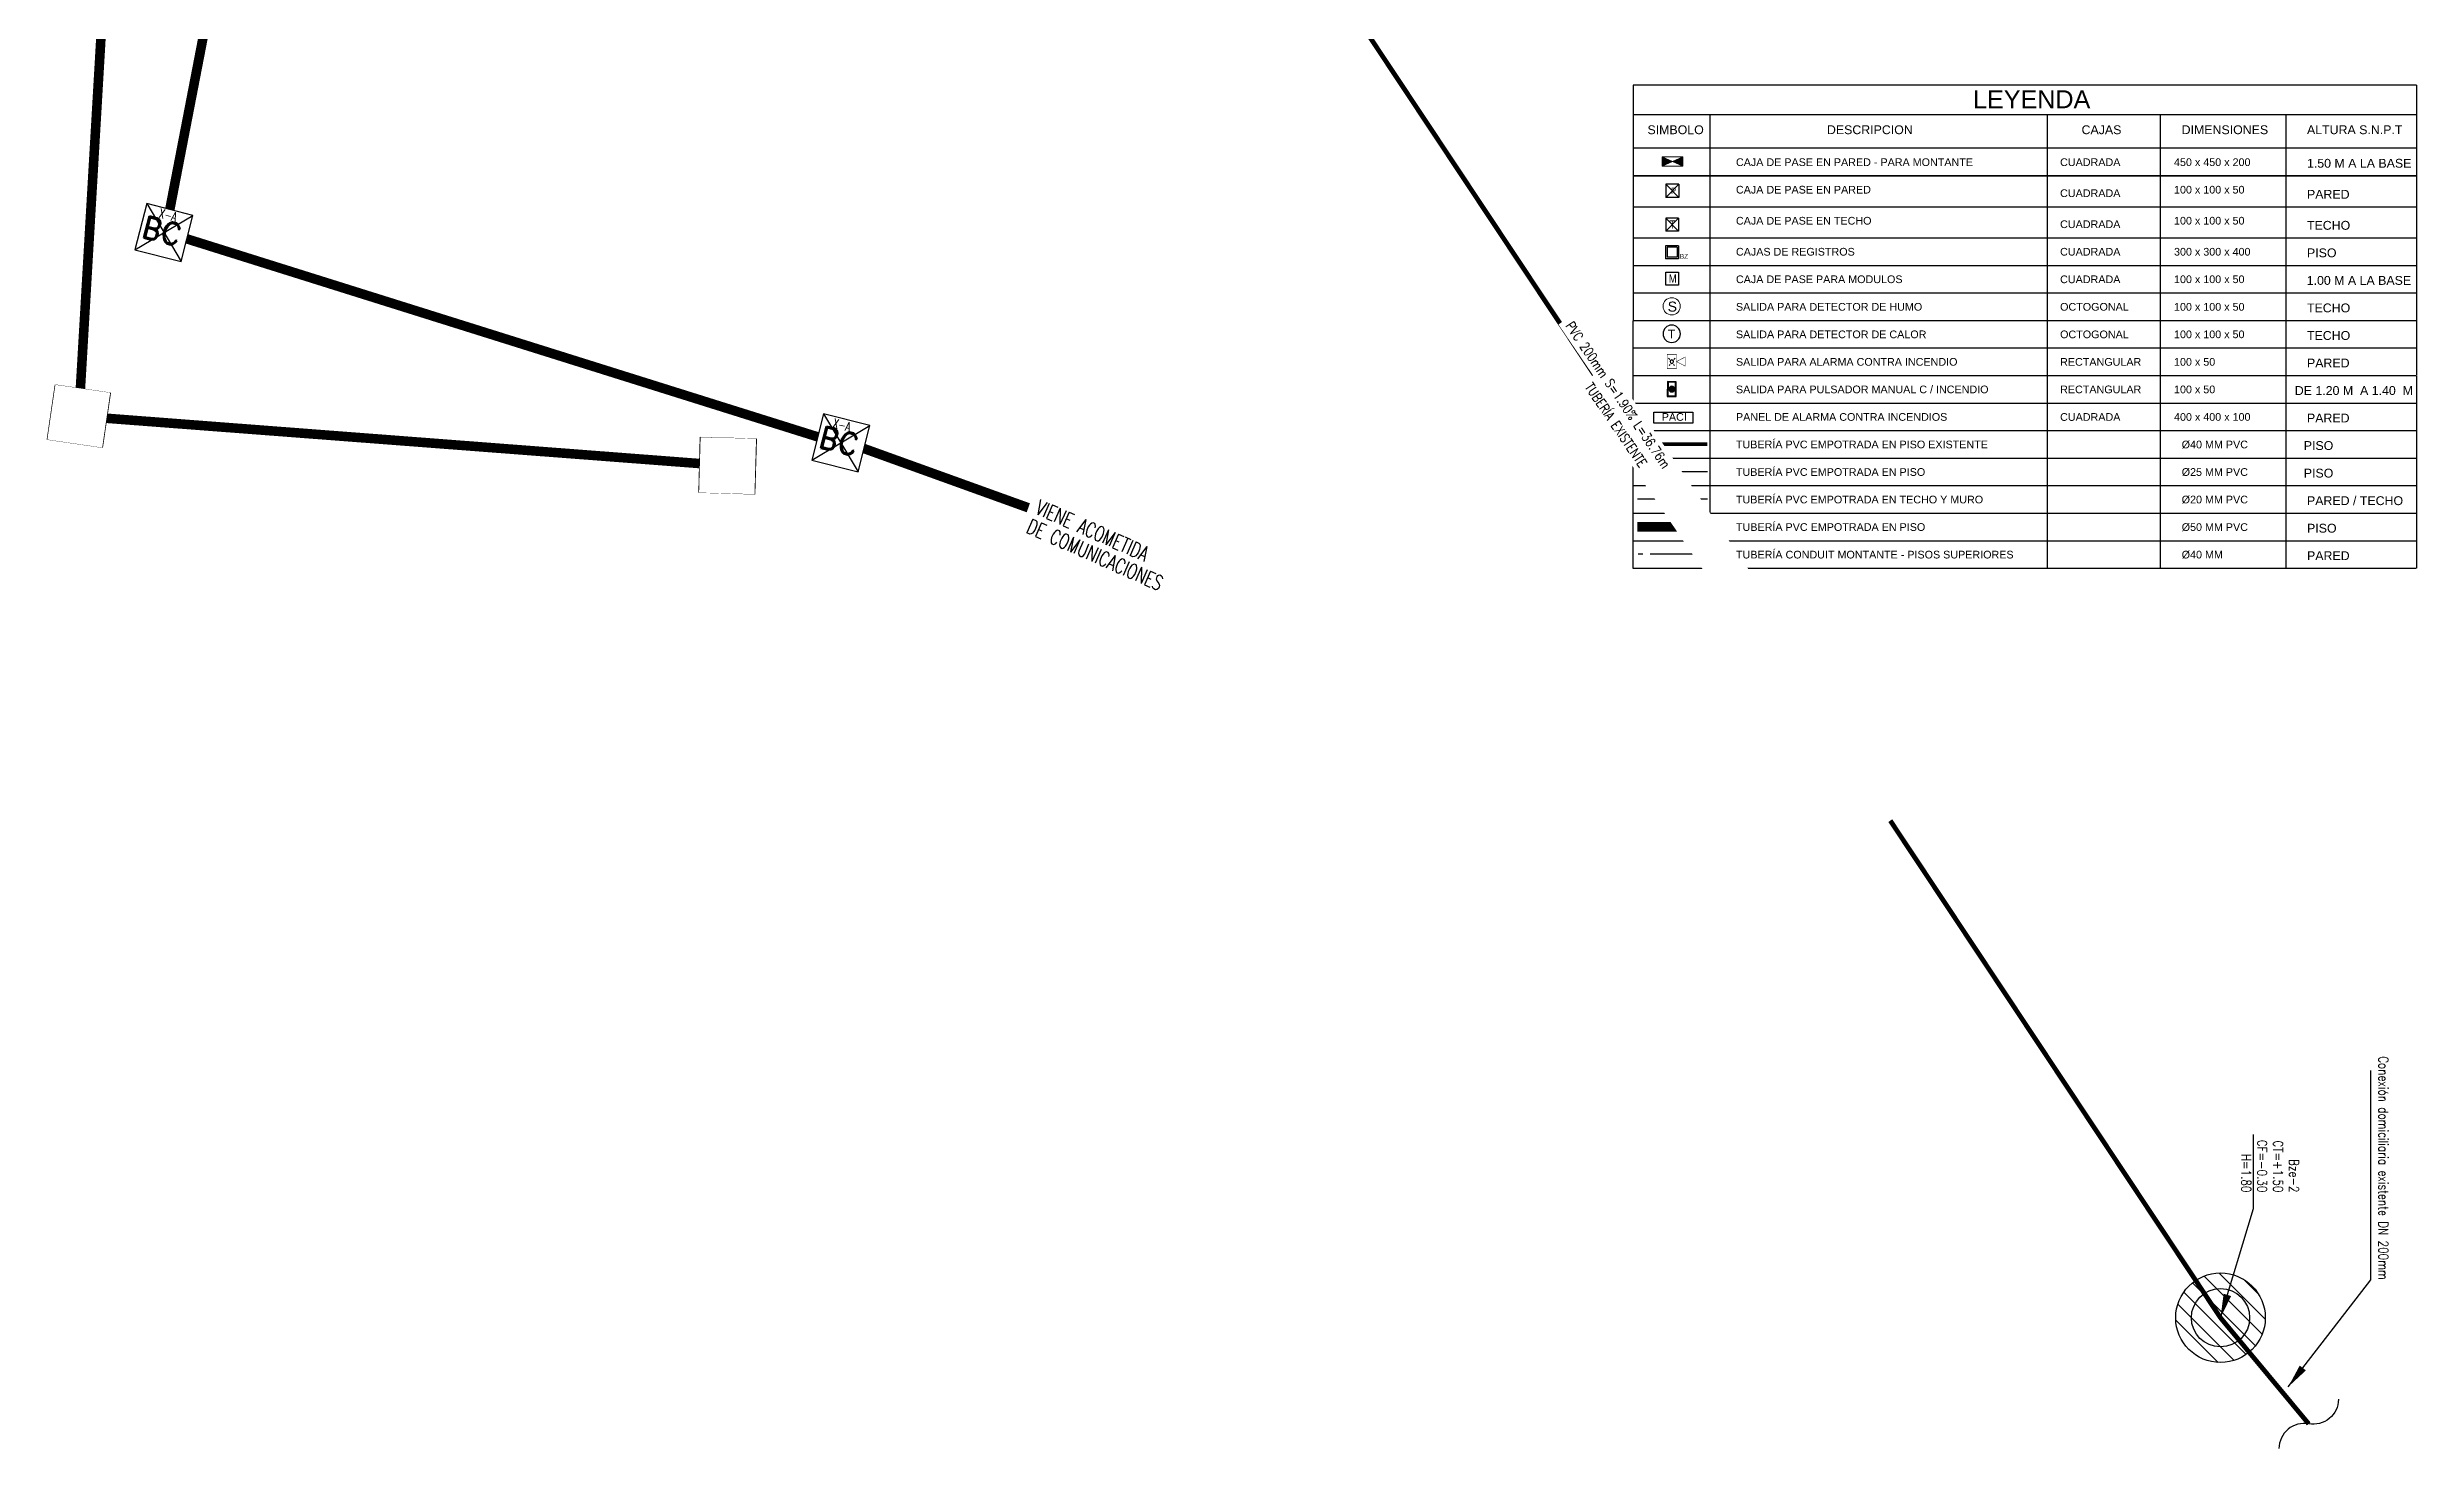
# Model space of a CAD drawing. Header units: inches. Extents: x 0 to 766, y -245 to 236.
# Drawn here: x 716.46 to 766.05, y 47.35 to 76.68 of the extents above; entities that cross this region are included whole.
import ezdxf
from ezdxf.enums import TextEntityAlignment as Align

# ---------------------------------------------------------------- set-up
doc = ezdxf.new("R2010")
doc.units = ezdxf.units.IN
doc.header["$MEASUREMENT"] = 0
doc.set_wipeout_variables(frame=1)
for name, pattern in [('ACAD_ISO04W100', [30, 24, -3, 0, -3]), ('DASHDOT', [1, 0.5, -0.25, 0, -0.25]), ('HIDDEN', [0.375, 0.25, -0.125]), ('TC_P10$0$HIDDEN', [0.375, 0.25, -0.125]), ('TG_P1$0$DASHDOT', [1, 0.5, -0.25, 0, -0.25])]:
    doc.linetypes.add(name, pattern=pattern)
doc.layers.get('DEFPOINTS').update_dxf_attribs({"color": 251, "lineweight": 9})
for name, color, linetype, lineweight in [('000 SOS 911 EQUIPOS', 5, 'Continuous', 25), ('000 SOS 911 IE-Alarmas Contra Incendio', 100, 'CONTRA_FUEGO', 25), ('000 SOS 911 Membrete', 255, 'Continuous', 18), ('000 SOS 911 TEXTOS ACI', 7, 'Continuous', 9), ('A_Texto', 3, 'Continuous', 25), ('MQ.RECORRIDO DUCTO COMUN.', 30, 'HIDDEN', 40), ('MQ.TEXTOS GENERALES', 251, 'Continuous', 9)]:
    doc.layers.add(name, color=color, linetype=linetype, lineweight=lineweight)
for name, color, linetype in [('ARQ 04.09.19', 8, 'Continuous'), ('Xref_Red Eléctrica Proyectada$0$Red Eléctrica', 3, 'Continuous'), ('Xref_Redes Externas de desagüe$0$Ref-Red de Alc$0$X-DIM', 40, 'Continuous'), ('Xref_Redes Externas de desagüe$0$SA-SW-BZ-EX', 2, 'Continuous'), ('Xref_Redes Externas de desagüe$0$SA-SW-PIPE-EX', 2, 'Continuous')]:
    doc.layers.add(name, color=color, linetype=linetype)
doc.styles.add('ESC-50', font='romans.shx', dxfattribs={"width": 0.9, "height": 0.1})
doc.styles.add('Estilo_Generado_3', font='swiss.ttf')
doc.styles.add('MtXpl_Arial_Narrow', font='ARIALN.TTF')
doc.styles.add('ROMAND', font='romand.shx', dxfattribs={"width": 0.8})
doc.styles.add('ROMANS', font='romans.shx', dxfattribs={"width": 0.8})
doc.styles.get("Standard").update_dxf_attribs({"font": 'arial.ttf'})
doc.styles.add('Xref_Redes Externas de desagüe$0$Ref-Red de Alc$0$GMI-texto', font='ROMANS', dxfattribs={"width": 0.75})
doc.styles.add('Xref_Redes Externas de desagüe$0$ROMANS', font='romans.shx', dxfattribs={"width": 0.8})
doc.linetypes.add('CONTRA_FUEGO', pattern='A,0.9,-0.15,["ACI",Standard,S=0.08,R=0,X=-0.08,Y=-0.03],-0.2', length=1.25)
doc.linetypes.add('Fire-50-Wall', pattern='A,0.5,-0.075,["I",ESC-50,S=1,R=0,X=-0.03,Y=-0.05],-0.05', length=0.625)
doc.dimstyles.new('Xref_Redes Externas de desagüe$0$Ref-Red de Alc$0$GMI-Dim Style-Arch SC', dxfattribs={"dimscale": 0, "dimtxt": 2.5, "dimasz": 2.5, "dimexe": 1.5, "dimexo": 1, "dimgap": 1.25, "dimtad": 1, "dimtih": 1, "dimtoh": 1, "dimzin": 1, "dimdsep": 46, "dimtxsty": 'Xref_Redes Externas de desagüe$0$Ref-Red de Alc$0$GMI-texto', "dimcen": 0.09, "dimclrd": 256, "dimclre": 256, "dimclrt": 7, "dimazin": 0, "dimtfac": 1, "dimtix": 1, "dimtmove": 0, "dimatfit": 3, "dimfxl": 1, "dimtolj": 1, "dimarcsym": 0})

# ---------------------------------------------------------------- blocks, each defined once
blk = doc.blocks.new('Xref_Red Eléctrica Proyectada')
at = {"layer": 'Xref_Red Eléctrica Proyectada$0$Red Eléctrica', "const_width": 0.2, "elevation": 0.778}
blk.add_lwpolyline([(227154.77, 8188099.606), (227151.091, 8188086.738), (227150.445, 8188075.692), (227164.023, 8188074.655)], dxfattribs=at)
at = {"layer": 'Xref_Red Eléctrica Proyectada$0$Red Eléctrica'}
for points in [[(227149.955, 8188076.349), (227151.102, 8188076.182), (227150.935, 8188075.034), (227149.787, 8188075.202)], [(227164.619, 8188075.219), (227164.587, 8188074.059), (227163.427, 8188074.091), (227163.459, 8188075.251)]]:
    blk.add_lwpolyline(points, close=True, dxfattribs=at)
for points in [[(227149.955, 8188076.349), (227151.102, 8188076.182), (227150.935, 8188075.034), (227149.787, 8188075.202)], [(227163.459, 8188075.251), (227164.619, 8188075.219), (227164.587, 8188074.059), (227163.427, 8188074.091)]]:
    blk.add_wipeout(points).dxf.layer = 'Xref_Red Eléctrica Proyectada$0$Red Eléctrica'
blk = doc.blocks.new('SOS 911 Caja de Pase en Techo')
at = {"layer": '000 SOS 911 IE-Alarmas Contra Incendio', "color": 100, "linetype": 'Continuous'}
for p, q in [((0.205, 0.205), (-0.205, 0.205)), ((-0.205, -0.205), (0.205, 0.205)), ((0.205, -0.205), (-0.205, 0.205)), ((0.205, 0.205), (-0.205, 0.205)), ((-0.205, 0.205), (-0.205, -0.205)), ((0.205, 0.205), (0.205, -0.205)), ((0.205, -0.205), (-0.205, -0.205)), ((0.205, -0.205), (-0.205, -0.205))]:
    blk.add_line(p, q, dxfattribs=at)
at = {"layer": '000 SOS 911 IE-Alarmas Contra Incendio', "color": 7, "linetype": 'Continuous', "insert": (-0.085, 0.135), "char_height": 0.26223, "attachment_point": 1}
blk.add_mtext_dynamic_manual_height_columns('{\\fArial Narrow|b0|i0|c0|p34;\\C171;T}', width=0.1873, gutter_width=1, heights=[0], dxfattribs=at)
blk = doc.blocks.new('SOS 911 Caja de Pase en Pared')
at = {"layer": '000 SOS 911 IE-Alarmas Contra Incendio', "color": 100}
for p, q in [((0.209, 0.209), (-0.209, 0.209)), ((-0.209, -0.209), (0.209, 0.209)), ((0.209, -0.209), (-0.209, 0.209)), ((-0.209, 0.209), (-0.209, -0.209)), ((0.209, 0.209), (0.209, -0.209)), ((0.209, -0.209), (-0.209, -0.209))]:
    blk.add_line(p, q, dxfattribs=at)
at = {"layer": '000 SOS 911 IE-Alarmas Contra Incendio', "color": 7, "insert": (-0.046, 0.103), "char_height": 0.20068, "attachment_point": 1}
blk.add_mtext_dynamic_manual_height_columns('{\\fArial Narrow|b0|i0|c0|p34;\\C171;P}', width=0.31885, gutter_width=1, heights=[0], dxfattribs=at)
blk = doc.blocks.new('SOS 911 Detector de Humo')
at = {"layer": '000 SOS 911 EQUIPOS', "lineweight": 13}
blk.add_circle((0, 0), 0.139, dxfattribs=at)
at = {"layer": '000 SOS 911 EQUIPOS', "lineweight": 25, "insert": (-0.065, 0.076), "char_height": 0.162, "attachment_point": 1}
blk.add_mtext_dynamic_manual_height_columns('S', width=0.00146, gutter_width=0.809, heights=[0], dxfattribs=at)
blk = doc.blocks.new('020')
at = {"layer": '000 SOS 911 IE-Alarmas Contra Incendio', "linetype": 'ByBlock'}
blk.add_lwpolyline([(2591.692, 665.476), (2592.028, 665.476), (2592.028, 665.139), (2591.692, 665.139)], close=True, dxfattribs=at)
at = {"layer": '000 SOS 911 IE-Alarmas Contra Incendio', "color": 7, "linetype": 'Continuous', "insert": (2591.773, 665.419), "char_height": 0.21515, "attachment_point": 1}
blk.add_mtext_dynamic_manual_height_columns('{\\fArial Narrow|b0|i0|c0|p34;\\C171;M}', width=0.1873, gutter_width=1, heights=[0], dxfattribs=at)
blk = doc.blocks.new('500')
at = {"layer": '000 SOS 911 IE-Alarmas Contra Incendio', "linetype": 'Continuous', "lineweight": 13}
h = blk.add_hatch(color=256, dxfattribs=at)
h.dxf.hatch_style = 1
h.paths.add_polyline_path([(2664.467, 1236.319), (2664.301, 1236.394), (2664.301, 1236.244)])
h.paths.add_polyline_path([(2664.634, 1236.394), (2664.467, 1236.319), (2664.634, 1236.244)])
blk.add_lwpolyline([(2664.301, 1236.244), (2664.634, 1236.244), (2664.634, 1236.394), (2664.301, 1236.394)], close=True, dxfattribs=at)
for points in [[(2664.301, 1236.394), (2664.634, 1236.244)], [(2664.634, 1236.394), (2664.301, 1236.244)]]:
    blk.add_lwpolyline(points, dxfattribs=at)
blk = doc.blocks.new('01')
at = {"layer": '000 SOS 911 IE-Alarmas Contra Incendio', "color": 6, "linetype": 'Continuous'}
for p, q in [((763.415, -217.109), (762.974, -217.109)), ((762.974, -217.109), (762.974, -217.55)), ((763.415, -217.55), (762.974, -217.55)), ((763.365, -217.159), (763.024, -217.159)), ((763.024, -217.159), (763.024, -217.5)), ((763.365, -217.5), (763.024, -217.5)), ((763.365, -217.159), (763.365, -217.5)), ((763.415, -217.109), (763.415, -217.55))]:
    blk.add_line(p, q, dxfattribs=at)
at = {"layer": '000 SOS 911 IE-Alarmas Contra Incendio', "color": 6, "linetype": 'Continuous', "style": 'MtXpl_Arial_Narrow'}
blk.add_text('BZ', height=0.1634, dxfattribs=at).set_placement((763.455, -217.552))
blk = doc.blocks.new('000 DETECTOR DE TEMPERATURA')
at = {"layer": '000 SOS 911 EQUIPOS', "lineweight": 25}
blk.add_circle((2039.373, 1484.236), 0.162, dxfattribs=at)
at = {"layer": '000 SOS 911 EQUIPOS', "lineweight": 25, "insert": (2039.307, 1484.312), "char_height": 0.162, "attachment_point": 1}
blk.add_mtext_dynamic_manual_height_columns('T', width=0.00146, gutter_width=0.809, heights=[0], dxfattribs=at)
blk = doc.blocks.new('SOS 911 Sirena Con Luz Estroboscopica')
at = {"layer": '000 SOS 911 EQUIPOS', "color": 10, "linetype": 'Continuous'}
for p, q in [((0.09, -0.54), (0, -0.64)), ((0.04, -0.09), (0.12, -0.17)), ((0.43, -0.09), (0.36, -0.17)), ((0.39, -0.54), (0.48, -0.64))]:
    blk.add_line(p, q, dxfattribs=at)
at = {"layer": '000 SOS 911 EQUIPOS', "color": 10, "linetype": 'Continuous', "const_width": 0.0375}
blk.add_lwpolyline([(-0.11, 0.14), (0.59, 0.14), (0.59, -0.93), (-0.11, -0.93)], close=True, dxfattribs=at)
blk.add_lwpolyline([(0.59, -0.39), (1.23, -0.06), (1.23, -0.73), (0.59, -0.39)], dxfattribs=at)
at = {"layer": '000 SOS 911 EQUIPOS', "color": 10, "linetype": 'Continuous'}
blk.add_circle((0.24, -0.39), 0.134, dxfattribs=at)
blk = doc.blocks.new('SOS 911 Estacion Manual')
at = {"layer": '000 SOS 911 EQUIPOS', "linetype": 'Continuous'}
h = blk.add_hatch(color=10, dxfattribs=at)
h.dxf.hatch_style = 1
h.paths.add_polyline_path([(-0.066, 0), (-0.404, 0), (-0.404, -0.566), (-0.066, -0.566)])
h.paths.add_polyline_path([(-0.091, -0.025), (-0.091, -0.541), (-0.379, -0.541), (-0.379, -0.025)], flags=16)
h.paths.add_polyline_path([(-0.127, -0.283, -1), (-0.344, -0.283, -1)], flags=0)
h = blk.add_hatch(color=10, dxfattribs=at)
h.dxf.hatch_style = 1
h.paths.add_polyline_path([(-0.344, -0.283, 1), (-0.127, -0.283, 1)])
at = {"layer": '000 SOS 911 IE-Alarmas Contra Incendio'}
h = blk.add_hatch(dxfattribs=at)
h.set_pattern_fill('ANGLE', color=1)
h.set_pattern_definition([(0, (0, 0), (0, 6.985), [5.08, -1.905]), (90, (0, 0), (-6.985, 4e-16), [5.08, -1.905])])
h.paths.add_polyline_path([(-0.066, 0), (-0.404, 0), (-0.404, -0.566), (-0.066, -0.566)])
h.paths.add_polyline_path([(-0.379, -0.025), (-0.091, -0.025), (-0.091, -0.541), (-0.379, -0.541)], flags=16)
h.paths.add_polyline_path([(-0.127, -0.283, -1), (-0.344, -0.283, -1)], flags=0)
at = {"layer": '000 SOS 911 EQUIPOS', "color": 10, "linetype": 'Continuous'}
for points in [[(-0.404, 0), (-0.066, 0), (-0.066, -0.566), (-0.404, -0.566)], [(-0.379, -0.025), (-0.091, -0.025), (-0.091, -0.541), (-0.379, -0.541)]]:
    blk.add_lwpolyline(points, close=True, dxfattribs=at)
blk.add_circle((-0.235, -0.283), 0.109, dxfattribs=at)
blk = doc.blocks.new('DyA 240312')
at = {"layer": '000 SOS 911 EQUIPOS', "color": 1, "elevation": 0}
blk.add_lwpolyline([(46.209, -11.346), (47.027, -11.346), (47.027, -11.574), (46.209, -11.574)], close=True, dxfattribs=at)
at = {"layer": '000 SOS 911 IE-Alarmas Contra Incendio', "color": 7, "linetype": 'Continuous'}
for p, q in [((62.175, -4.5, 0), (45.778, -4.5, 0)), ((62.175, -5.119, 0), (45.778, -5.119, 0)), ((62.175, -5.821, 0), (45.778, -5.821, 0)), ((45.778, -6.397, 0), (62.175, -6.397, 0)), ((62.175, -6.397, 0), (45.778, -6.397, 0)), ((45.778, -6.397, 0), (62.175, -6.397, 0)), ((45.778, -7.046, 0), (62.175, -7.046, 0)), ((45.778, -7.696, 0), (62.175, -7.696, 0)), ((45.778, -7.696, 0), (62.175, -7.696, 0)), ((45.772, -8.272, 0), (62.175, -8.272, 0)), ((45.772, -8.272, 0), (62.169, -8.272, 0)), ((45.772, -8.849, 0), (62.169, -8.849, 0)), ((45.772, -9.425, 0), (62.169, -9.425, 0)), ((45.772, -10.001, 0), (62.169, -10.001, 0)), ((45.772, -10.578, 0), (62.169, -10.577, 0)), ((45.772, -11.154, 0), (62.169, -11.154, 0)), ((45.772, -11.154, 0), (62.169, -11.154, 0)), ((45.772, -11.73, 0), (62.169, -11.73, 0)), ((45.772, -11.73, 0), (62.169, -11.73, 0)), ((45.772, -11.73, 0), (62.169, -11.73, 0)), ((45.772, -12.307, 0), (62.169, -12.306, 0)), ((45.772, -12.307, 0), (62.169, -12.307, 0)), ((45.772, -12.883, 0), (62.169, -12.883, 0)), ((45.772, -12.883, 0), (62.169, -12.883, 0)), ((45.772, -13.46, 0), (62.169, -13.459, 0)), ((45.772, -13.46, 0), (62.169, -13.46, 0)), ((45.773, -13.46, 0), (62.17, -13.459, 0)), ((45.773, -13.46, 0), (62.17, -13.46, 0)), ((45.773, -14.036, 0), (62.17, -14.036, 0)), ((45.773, -14.036, 0), (62.17, -14.036, 0)), ((45.773, -14.612, 0), (62.17, -14.612, 0)), ((45.773, -14.612, 0), (62.17, -14.612, 0))]:
    blk.add_line(p, q, dxfattribs=at)
at = {"layer": '000 SOS 911 IE-Alarmas Contra Incendio', "color": 7, "linetype": 'Continuous', "elevation": 0}
for points in [[(45.778, -4.5), (45.778, -6.397)], [(62.175, -4.5), (62.175, -6.397)], [(47.384, -5.119), (47.385, -6.397)], [(54.441, -5.119), (54.441, -6.397)], [(56.808, -5.119), (56.808, -6.397)], [(59.439, -5.119), (59.439, -6.397)], [(45.778, -6.397), (45.778, -7.696)], [(47.385, -6.397), (47.385, -10.578)], [(54.441, -6.397), (54.441, -10.577)], [(56.808, -6.397), (56.808, -10.577)], [(59.439, -6.397), (59.439, -10.577)], [(62.175, -6.397), (62.175, -10.577)], [(45.778, -7.696), (45.778, -8.272)], [(45.778, -8.272), (45.772, -10.578)], [(45.776, -10.578), (45.775, -11.73)], [(47.385, -10.578), (47.385, -11.73)], [(54.441, -10.577), (54.441, -11.73)], [(56.808, -10.577), (56.808, -11.73)], [(59.439, -10.577), (59.439, -11.73)], [(62.176, -10.59), (62.176, -14.612)], [(45.775, -11.73), (45.774, -13.46)], [(47.385, -11.73), (47.385, -13.46)], [(54.441, -11.73), (54.441, -13.46)], [(56.808, -11.73), (56.808, -13.46)], [(59.439, -11.73), (59.439, -13.46)], [(45.774, -13.46), (45.773, -14.612)], [(47.385, -13.46), (47.385, -14.612)], [(54.441, -13.459), (54.441, -14.612)], [(56.809, -13.459), (56.809, -14.612)], [(59.44, -13.459), (59.44, -14.612)], [(45.773, -14.612), (45.773, -14.612), (62.17, -14.612)]]:
    blk.add_lwpolyline(points, dxfattribs=at)
at = {"layer": '000 SOS 911 IE-Alarmas Contra Incendio', "color": 159, "linetype": 'TG_P1$0$DASHDOT', "true_color": 0x22346e, "const_width": 0.075, "elevation": 0}
blk.add_lwpolyline([(47.335, -12.016), (45.87, -12.016)], dxfattribs=at)
at = {"layer": '000 SOS 911 IE-Alarmas Contra Incendio', "linetype": 'Fire-50-Wall', "elevation": 0}
blk.add_lwpolyline([(47.335, -12.592), (45.87, -12.592)], dxfattribs=at)
at = {"layer": '000 SOS 911 IE-Alarmas Contra Incendio', "elevation": 0}
blk.add_lwpolyline([(47.335, -13.168), (45.87, -13.168)], dxfattribs=at)
at = {"layer": '000 SOS 911 IE-Alarmas Contra Incendio', "color": 159, "linetype": 'TC_P10$0$HIDDEN', "true_color": 0x22346e, "const_width": 0.2, "elevation": 0}
blk.add_lwpolyline([(45.87, -13.745), (47.335, -13.745)], dxfattribs=at)
at = {"layer": '000 SOS 911 IE-Alarmas Contra Incendio', "linetype": 'ACAD_ISO04W100', "ltscale": 0.05, "elevation": 0}
blk.add_lwpolyline([(47.335, -14.321), (45.87, -14.321)], dxfattribs=at)
at = {"layer": '000 SOS 911 EQUIPOS'}
for name, p, xscale, yscale, zscale in [('SOS 911 Detector de Humo', (46.587, -9.129, 0), 1.29349336706252, 1.29349336706252, 1.29349336706252), ('000 DETECTOR DE TEMPERATURA', (2334.004, -1674.466, 0), -1.121627797594748, 1.121627797594748, 1.121627797594748)]:
    blk.add_blockref(name, p, dxfattribs=dict(at, xscale=xscale, yscale=yscale, zscale=zscale))
at = {"layer": '000 SOS 911 EQUIPOS', "color": 5, "xscale": -0.281184212858046, "yscale": 0.281184212858046, "zscale": 0.281184212858046, "rotation": 180}
blk.add_blockref('SOS 911 Sirena Con Luz Estroboscopica', (46.521, -10.397, 0), dxfattribs=at)
at = {"layer": '000 SOS 911 EQUIPOS', "xscale": -0.549966149873724, "yscale": 0.5499661498737243, "zscale": 0.5499661498737243, "rotation": 179.7534765648639}
blk.add_blockref('SOS 911 Estacion Manual', (46.716, -11.019, 0), dxfattribs=at)
at = {"layer": '000 SOS 911 IE-Alarmas Contra Incendio'}
for name, p, xscale, yscale, zscale in [('500', (-3464.321, -1635.174, 0), 1.31768326430089, 1.31768326430089, 1.31768326430089), ('SOS 911 Caja de Pase en Pared', (46.602, -6.713, 0), 0.6556158984375, 0.6556158984375, 0.6556158984375), ('SOS 911 Caja de Pase en Techo', (46.595, -7.42, 0), 0.6556158984375, 0.6556158984375, 0.6556158984375), ('020', (-2039.852, -544.125, 0), 0.8049999999999999, 0.8049999999999999, 0.8049999999999999)]:
    blk.add_blockref(name, p, dxfattribs=dict(at, xscale=xscale, yscale=yscale, zscale=zscale))
at = {"layer": '000 SOS 911 Membrete', "color": 4, "linetype": 'Continuous', "xscale": 0.6128450808826655, "yscale": 0.6128450808826655, "zscale": 0.6128450808826655}
blk.add_blockref('01', (-421.125, 125.192, 0), dxfattribs=at)
at = {"layer": '000 SOS 911 EQUIPOS', "color": 1, "insert": (46.378, -11.365, 0), "char_height": 0.161, "attachment_point": 1, "style": 'Estilo_Generado_3'}
blk.add_mtext_dynamic_manual_height_columns('PACI', width=0.61721, gutter_width=10.062, heights=[0], dxfattribs=at)
at = {"layer": '000 SOS 911 TEXTOS ACI', "linetype": 'Fire-50-Wall', "attachment_point": 1, "style": 'Estilo_Generado_3'}
for s, width, insert, char_height in [('LEYENDA', 1.82138, (52.894, -4.607, 0), 0.3762), ('SIMBOLO', 1.13757, (46.079, -5.341, 0), 0.1852), ('DESCRIPCION', 1.82138, (49.835, -5.341, 0), 0.18515), ('CAJAS', 1.82138, (55.164, -5.341, 0), 0.1852), ('DIMENSIONES', 1.82138, (57.259, -5.341, 0), 0.18515), ('ALTURA S.N.P.T', 2.23867, (59.882, -5.341, 0), 0.18515), ('CAJA DE PASE EN PARED - PARA MONTANTE', 5.12936, (47.931, -6.032, 0), 0.161), ('CUADRADA', 1.82138, (54.715, -6.032, 0), 0.161), ('450 x 450 x 200', 1.82138, (57.099, -6.032, 0), 0.161), ('1.50 M A LA BASE', 2.23867, (59.882, -6.043, 0), 0.18515), ('CAJA DE PASE EN PARED ', 5.12936, (47.931, -6.608, 0), 0.161), ('CUADRADA', 1.82138, (54.715, -6.681, 0), 0.161), ('100 x 100 x 50', 1.82138, (57.099, -6.608, 0), 0.161), ('PARED', 2.23867, (59.882, -6.692, 0), 0.1852), ('CAJA DE PASE EN TECHO', 5.12936, (47.931, -7.258, 0), 0.161), ('CUADRADA', 1.82138, (54.715, -7.331, 0), 0.161), ('100 x 100 x 50', 1.82138, (57.099, -7.257, 0), 0.161), ('TECHO', 2.23867, (59.882, -7.342, 0), 0.1852), ('CAJAS DE REGISTROS ', 5.12936, (47.931, -7.907, 0), 0.161), ('CUADRADA', 1.82138, (54.715, -7.907, 0), 0.161), ('300 x 300 x 400', 1.82138, (57.099, -7.907, 0), 0.161), ('PISO', 2.23867, (59.882, -7.918, 0), 0.1852), ('CAJA DE PASE PARA MODULOS', 5.12936, (47.931, -8.483, 0), 0.161), ('CUADRADA', 1.82138, (54.715, -8.484, 0), 0.161), ('100 x 100 x 50', 1.82138, (57.099, -8.483, 0), 0.161), ('1.00 M A LA BASE', 2.23867, (59.876, -8.495, 0), 0.18515), ('SALIDA PARA DETECTOR DE HUMO', 5.12936, (47.931, -9.06, 0), 0.161), ('OCTOGONAL', 1.82138, (54.715, -9.06, 0), 0.161), ('100 x 100 x 50', 1.82138, (57.099, -9.06, 0), 0.161), ('TECHO', 2.23867, (59.882, -9.071, 0), 0.1852), ('SALIDA PARA DETECTOR DE CALOR', 5.12936, (47.931, -9.636, 0), 0.161), ('OCTOGONAL', 1.82138, (54.715, -9.637, 0), 0.161), ('100 x 100 x 50', 1.82138, (57.099, -9.636, 0), 0.161), ('TECHO', 2.23867, (59.882, -9.648, 0), 0.1852), ('SALIDA PARA ALARMA CONTRA INCENDIO', 5.12936, (47.931, -10.212, 0), 0.161), ('RECTANGULAR', 1.82138, (54.715, -10.213, 0), 0.161), ('100 x 50', 1.82138, (57.099, -10.212, 0), 0.161), ('PARED', 2.23867, (59.882, -10.224, 0), 0.1852), ('SALIDA PARA PULSADOR MANUAL C / INCENDIO', 5.12936, (47.931, -10.789, 0), 0.161), ('RECTANGULAR', 1.82138, (54.715, -10.789, 0), 0.161), ('100 x 50', 1.82138, (57.099, -10.789, 0), 0.161), ('DE 1.20 M  A 1.40  M', 2.64712, (59.627, -10.8, 0), 0.18515), ('PANEL DE ALARMA CONTRA INCENDIOS', 5.12936, (47.931, -11.365, 0), 0.161), ('CUADRADA', 1.82138, (54.715, -11.366, 0), 0.161), ('400 x 400 x 100', 1.82138, (57.099, -11.365, 0), 0.161), ('PARED', 2.23867, (59.882, -11.376, 0), 0.1852), ('TUBERÍA PVC EMPOTRADA EN PISO EXISTENTE ', 5.12936, (47.931, -11.941, 0), 0.161), ('\\pxi-3,l4,t4;Ø40 MM PVC', 1.82138, (57.099, -11.942, 0), 0.161), ('PISO ', 2.23867, (59.815, -11.952, 0), 0.1852), ('TUBERÍA PVC EMPOTRADA EN PISO', 6.33837, (47.931, -12.518, 0), 0.161), ('\\pxi-3,l4,t4;Ø25 MM PVC', 1.82138, (57.099, -12.518, 0), 0.161), ('PISO', 2.23867, (59.815, -12.529, 0), 0.1852), ('TUBERÍA PVC EMPOTRADA EN TECHO Y MURO', 6.48854, (47.931, -13.094, 0), 0.161), ('\\pxi-3,l4,t4;Ø20 MM PVC', 1.82138, (57.099, -13.094, 0), 0.161), ('PARED / TECHO', 2.23867, (59.882, -13.106, 0), 0.18515), ('TUBERÍA PVC EMPOTRADA EN PISO ', 5.12936, (47.932, -13.67, 0), 0.161), ('\\pxi-3,l4,t4;Ø50 MM PVC', 1.82138, (57.099, -13.671, 0), 0.161), ('PISO', 2.23867, (59.883, -13.682, 0), 0.1852), ('TUBERÍA CONDUIT MONTANTE - PISOS SUPERIORES', 6.03818, (47.932, -14.247, 0), 0.161), ('\\pxi-3,l4,t4;Ø40 MM ', 1.82138, (57.099, -14.247, 0), 0.161), ('PARED', 2.23867, (59.883, -14.258, 0), 0.1852)]:
    blk.add_mtext_dynamic_manual_height_columns(s, width=width, gutter_width=10.062, heights=[0], dxfattribs=dict(at, insert=insert, char_height=char_height))
blk = doc.blocks.new('BUZON DE COMUNICACIONES')
at = {"layer": 'ARQ 04.09.19', "color": 3}
for points, elevation in [([(226539.74, 8188092.77), (226538.771, 8188093.019), (226538.522, 8188092.051), (226539.491, 8188091.802), (226539.74, 8188092.77)], -0.414), ([(226553.908, 8188088.373), (226552.939, 8188088.619), (226552.693, 8188087.65), (226553.663, 8188087.404), (226553.908, 8188088.373)], 0)]:
    blk.add_lwpolyline(points, dxfattribs=dict(at, elevation=elevation))
at = {"layer": 'ARQ 04.09.19', "color": 7}
for points, elevation in [([(226538.771, 8188093.019), (226539.491, 8188091.802)], -0.414), ([(226538.522, 8188092.051), (226539.74, 8188092.77)], -0.414), ([(226552.939, 8188088.619), (226553.663, 8188087.404)], 0), ([(226552.693, 8188087.65), (226553.908, 8188088.373)], 0)]:
    blk.add_lwpolyline(points, dxfattribs=dict(at, elevation=elevation))
at = {"layer": 'MQ.RECORRIDO DUCTO COMUN.', "color": 30, "linetype": 'DASHDOT', "ltscale": 0.8, "true_color": 0xf8991e, "const_width": 0.2}
for points, elevation in [([(226542.187, 8188108.065), (226539.255, 8188092.895)], -0.414), ([(226539.613, 8188092.279), (226552.816, 8188088.134)], -0.414), ([(226553.786, 8188087.889), (226557.222, 8188086.65)], 0)]:
    blk.add_lwpolyline(points, dxfattribs=dict(at, elevation=elevation))
at = {"layer": 'A_Texto', "color": 10, "style": 'ROMAND'}
for rotation, p in [(345.593, (226539.09, 8188092.445, -0.504)), (345.7777, (226553.26, 8188088.046, -0.089))]:
    blk.add_text('BC', height=0.4688, rotation=rotation, dxfattribs=at).set_placement(p, align=Align.MIDDLE)
at = {"layer": 'MQ.TEXTOS GENERALES', "style": 'ROMANS', "width": 0.7}
for s, height, rotation, p in [('X-A', 0.1953, 345.593, (226539.036, 8188092.824, -0.414)), ('X-A', 0.1953, 345.7777, (226553.139, 8188088.43, 0)), ('VIENE ACOMETIDA', 0.3125, 336.1341, (226557.408, 8188086.682, -0.778)), ('DE COMUNICACIONES', 0.3125, 336.1341, (226557.22, 8188086.284, -0.778))]:
    blk.add_text(s, height=height, rotation=rotation, dxfattribs=at).set_placement(p, align=Align.MIDDLE_LEFT)
blk = doc.blocks.new('*U294')
blk.add_lwpolyline([(-1.1, 1.33, -0.464303), (0, 0, 0.464303), (1.1, -1.33, -49.669984)], format="xyb")
blk = doc.blocks.new('Xref_Redes Externas de desagüe$0$Buzon Exist')
blk.add_wipeout([(2, 0), (1.98, 0.26), (1.93, 0.52), (1.85, 0.77), (1.73, 1), (1.59, 1.22), (1.41, 1.41), (1.22, 1.59), (1, 1.73), (0.77, 1.85), (0.52, 1.93), (0.26, 1.98), (0, 2), (-0.26, 1.98), (-0.52, 1.93), (-0.77, 1.85), (-1, 1.73), (-1.22, 1.59), (-1.41, 1.41), (-1.59, 1.22), (-1.73, 1), (-1.85, 0.77), (-1.93, 0.52), (-1.98, 0.26), (-2, 0), (-1.98, -0.26), (-1.93, -0.52), (-1.85, -0.77), (-1.73, -1), (-1.59, -1.22), (-1.41, -1.41), (-1.22, -1.59), (-1, -1.73), (-0.77, -1.85), (-0.52, -1.93), (-0.26, -1.98), (0, -2), (0.26, -1.98), (0.52, -1.93), (0.77, -1.85), (1, -1.73), (1.22, -1.59), (1.41, -1.41), (1.59, -1.22), (1.73, -1), (1.85, -0.77), (1.93, -0.52), (1.98, -0.26)])
h = blk.add_hatch()
h.set_pattern_fill('ANSI31', color=1, scale=0.18)
h.set_pattern_definition([(45, (-3514.23034, -2252.77836), (-0.404111525, 0.404111525), [])])
edge = h.paths.add_edge_path()
edge.add_arc((0, 0), 2, 0, 360)
for radius in [2, 1.3]:
    blk.add_circle((0, 0), radius)
at = {"layer": 'DEFPOINTS'}
blk.add_lwpolyline([(0, 0), (0, 0)], dxfattribs=at)
blk = doc.blocks.new('Xref_Redes Externas de desagüe$0$Sentido de Flujo')
h = blk.add_hatch(color=0)
h.paths.add_polyline_path([(1.44, -1.3), (-1.38, -1.3), (-1.38, -2.05)])
h.paths.add_polyline_path([(1.44, -1.3), (-1.38, -0.55), (-1.38, -1.3)])
at = {"color": 0}
for p, q in [((-1.38, -0.55), (-1.38, -2.05)), ((1.44, -1.3), (-1.38, -1.3))]:
    blk.add_line(p, q, dxfattribs=at)
blk = doc.blocks.new('Xref_Redes Externas de desagüe 240323')
at = {"layer": 'Xref_Redes Externas de desagüe$0$SA-SW-BZ-EX', "xscale": 0.4687500237006266, "yscale": 0.4687500237006266, "zscale": 0.4687500237006266, "rotation": 270}
blk.add_blockref('Xref_Redes Externas de desagüe$0$Buzon Exist', (227195.268, 8188056.818, 0.778), dxfattribs=at)
at = {"layer": 'Xref_Redes Externas de desagüe$0$SA-SW-PIPE-EX'}
for name, p, xscale, yscale, zscale, rotation in [('Xref_Redes Externas de desagüe$0$Sentido de Flujo', (227185.457, 8188072.648), 0.4500000000000001, 0.4500000000000001, 0.4500000000000001, 303.5888436551629), ('*U294', (227197.114, 8188054.597), 0.4687500237006266, 0.4687500237006266, 0.4687500237006266, 270)]:
    blk.add_blockref(name, p, dxfattribs=dict(at, xscale=xscale, yscale=yscale, zscale=zscale, rotation=rotation))
at = {"char_height": 0.2, "rotation": 270, "style": 'Xref_Redes Externas de desagüe$0$ROMANS', "bg_fill": 2}
for s, width, heights, insert, attachment_point in [('Bze-1\\PCT=+1.90\\PCF=+0.40\\PH=1.50', 5.30517, [4.407], (227174.12, 8188086.07, 0.778), 1), ('Conexión domiciliaria existente DN 200mm', 8.30513, [2.585], (227198.778, 8188057.612, 0), 3)]:
    blk.add_mtext_dynamic_manual_height_columns(s, width=width, gutter_width=1, heights=heights, dxfattribs=dict(at, insert=insert, attachment_point=attachment_point))
at = {"layer": 'Xref_Redes Externas de desagüe$0$SA-SW-PIPE-EX', "const_width": 0.1}
blk.add_lwpolyline([(227174.931, 8188087.442), (227195.268, 8188056.818), (227197.114, 8188054.597)], dxfattribs=at)
at = {"char_height": 0.2, "style": 'Xref_Redes Externas de desagüe$0$ROMANS', "bg_fill": 2}
for s, width, heights, insert, attachment_point, rotation in [('PVC 200mm S=1.90% L=36.76m', 14.69334, [0], (227181.717, 8188077.698, 0), 1, 304.2547), ('Bze-2\\PCT=+1.50\\PCF=-0.30\\PH=1.80', 5.30517, [4.407], (227196.907, 8188059.441, 0), 3, 270)]:
    blk.add_mtext_dynamic_manual_height_columns(s, width=width, gutter_width=1, heights=heights, dxfattribs=dict(at, insert=insert, attachment_point=attachment_point, rotation=rotation))
at = {"insert": (227182.121, 8188076.413, 0), "char_height": 0.2, "attachment_point": 1, "rotation": 304.2547, "style": 'Xref_Redes Externas de desagüe$0$ROMANS', "bg_fill": 2}
blk.add_mtext_dynamic_manual_height_columns('TUBERÍA EXISTENTE', width=11.00458, gutter_width=1, heights=[0], dxfattribs=at)
at = {"layer": 'Xref_Redes Externas de desagüe$0$Ref-Red de Alc$0$X-DIM'}
for points in [[(227196.685, 8188055.371, 0), (227198.413, 8188057.61, 0), (227198.413, 8188061.991, 0)], [(227195.268, 8188056.818, 0), (227195.958, 8188059.108, 0), (227195.958, 8188060.651, 0)]]:
    blk.add_leader(points, dimstyle='Xref_Redes Externas de desagüe$0$Ref-Red de Alc$0$GMI-Dim Style-Arch SC', override={"dimscale": 0.025, "dimasz": 20, "dimtad": 0}, dxfattribs=at)

msp = doc.modelspace()

# ---------------------------------------------------------------- block references
msp.add_blockref('Xref_Red Eléctrica Proyectada', (-226433.326, -8188006.73, -0.778))

# ---------------------------------------------------------------- next in the draw order: block references
at = {"layer": '000 SOS 911 EQUIPOS'}
msp.add_blockref('DyA 240312', (703.87, 80.391, 0), dxfattribs=at)

# ---------------------------------------------------------------- next in the draw order: block references
at = {"layer": 'MQ.RECORRIDO DUCTO COMUN.', "color": 30, "linetype": 'ByBlock', "true_color": 0xf8991e}
msp.add_blockref('BUZON DE COMUNICACIONES', (-225820.231, -8188019.606, 0), dxfattribs=at)

# ---------------------------------------------------------------- next in the draw order: block references
msp.add_blockref('Xref_Redes Externas de desagüe 240323', (-226433.326, -8188006.73, -0.778))

doc.saveas('drawing.dxf')
